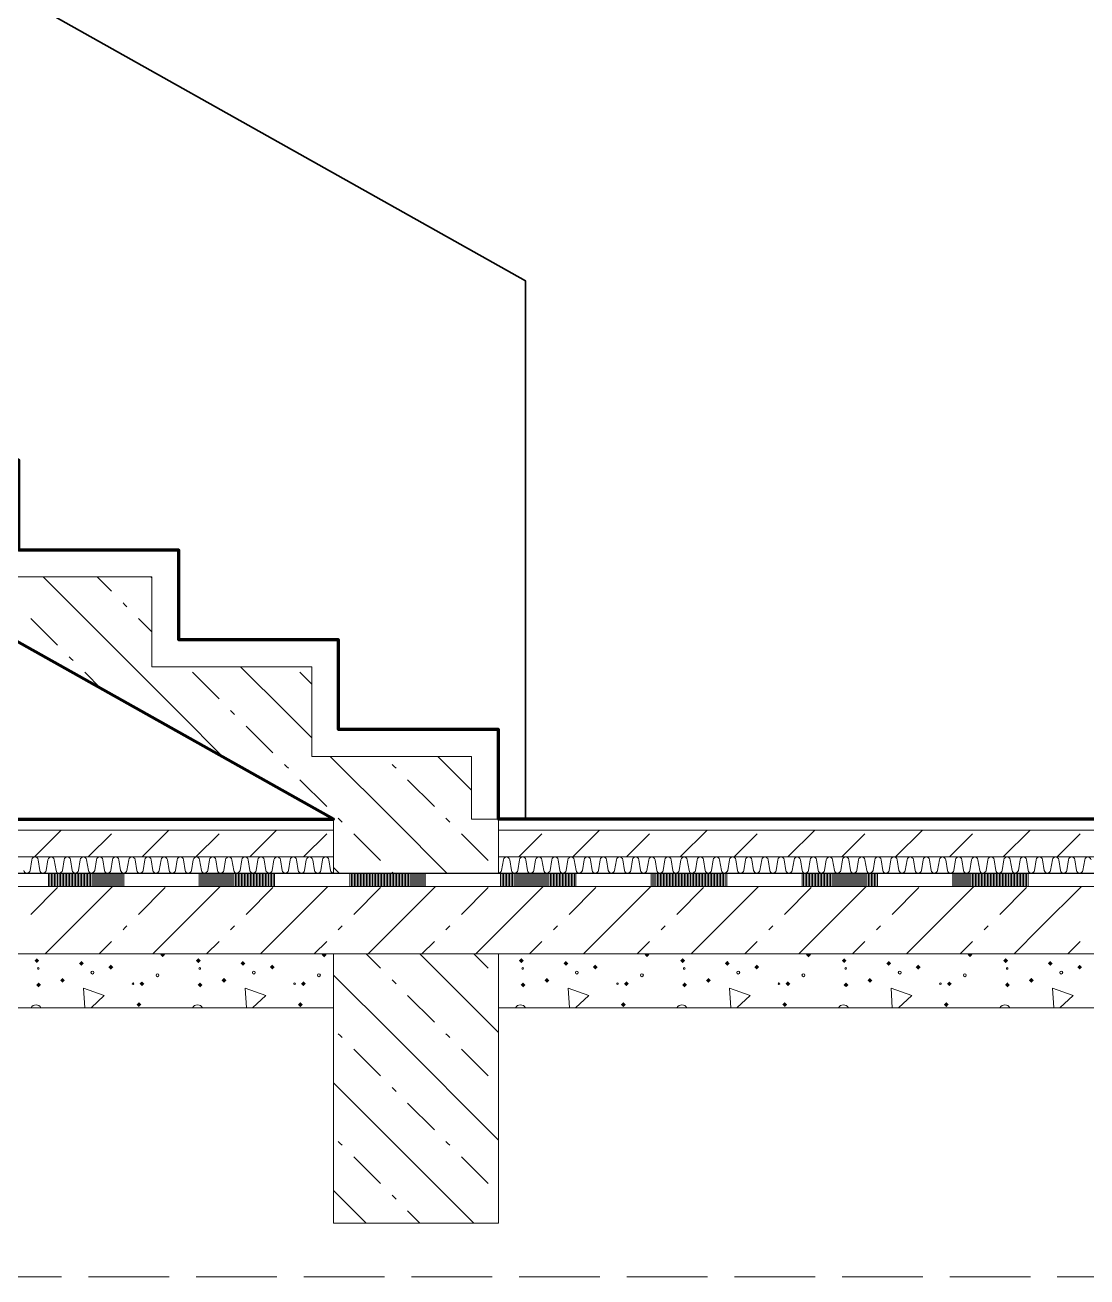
# Model space of a CAD drawing. Header units: millimetres. Extents: x 9557 to 76822, y 14597 to 67378.
# Drawn here: x 55004 to 56977, y 54490 to 56815 of the extents above; entities that cross this region are included whole.
import ezdxf

# ---------------------------------------------------------------- set-up
doc = ezdxf.new("R2010")
doc.units = ezdxf.units.MM
doc.layers.add('PDF_Geometry', color=7, linetype='Continuous')
doc.layers.add('PDF_Solid Fills', color=7, linetype='Continuous')

msp = doc.modelspace()

# ---------------------------------------------------------------- hatches: boundary and pattern name
at = {"layer": 'PDF_Solid Fills', "transparency": 33554559}
for points in [[(55255.2, 55088), (55257, 55089.8), (55262.3, 55089.8), (55264.2, 55088), (55259.7, 55083.5)], [(55555.2, 55088), (55557, 55089.8), (55562.3, 55089.8), (55564.2, 55088), (55559.7, 55083.5)], [(56155.2, 55088), (56157, 55089.8), (56162.3, 55089.8), (56164.2, 55088), (56159.7, 55083.5)], [(56455.2, 55088), (56457, 55089.8), (56462.3, 55089.8), (56464.2, 55088), (56459.7, 55083.5)], [(56755.2, 55088), (56757, 55089.8), (56762.3, 55089.8), (56764.2, 55088), (56759.7, 55083.5)]]:
    msp.add_hatch(color=256, dxfattribs=at).paths.add_polyline_path(points)

# ---------------------------------------------------------------- linework, layer by layer
at = {"layer": 'PDF_Geometry', "lineweight": 70}
msp.add_lwpolyline([(53260.5, 59639.8), (55883.6, 58167.8), (55883.6, 57989.8), (59807.6, 57989.8), (59807.6, 55339.8), (55883.6, 55339.8), (55883.6, 55506.5), (55586.6, 55506.5), (55586.6, 55673.1), (55289.6, 55673.1), (55289.6, 55839.8), (54992.6, 55839.8), (54992.6, 56006.5), (54695.6, 56006.5), (54695.6, 56173.1), (54398.6, 56173.1), (54398.6, 56339.8), (54101.6, 56339.8), (54101.6, 56506.5), (53804.6, 56506.5), (53804.6, 56673.1), (53507.6, 56673.1), (53507.6, 56839.8), (52457.6, 56839.8)], dxfattribs=at)
at = {"layer": 'PDF_Geometry', "lineweight": 18}
for points in [[(60227.6, 55214.8), (52037.6, 55214.8), (52037.6, 57939.8, -0.368896), (52054.5, 57959.6), (52120.7, 57970, 0.854062), (52120.7, 58009.6), (52054.5, 58020, -0.368936), (52037.6, 58039.8, -0.368904), (52054.5, 58059.6), (52120.7, 58070, 0.854086), (52120.7, 58109.6), (52054.5, 58120)], [(54942.6, 55789.8), (55239.6, 55789.8), (55239.6, 55623.1), (55536.6, 55623.1), (55536.6, 55456.5), (55833.6, 55456.5), (55833.6, 55339.8), (55883.6, 55339.8), (55883.6, 55239.8, 0.368938), (55889.5, 55244.9), (55892.7, 55264.7, -0.854072), (55904.5, 55264.7), (55907.7, 55244.8, 0.368921), (55913.6, 55239.8, 0.368907), (55919.5, 55244.9), (55922.7, 55264.7, -0.854066), (55934.5, 55264.7), (55937.7, 55244.8, 0.36894), (55943.6, 55239.3), (55943.6, 55214.8)], [(55577.1, 55339.8), (55577.1, 55239.8, -0.344938), (55571.6, 55244.9), (55568.5, 55264.7, 0.854093), (55556.6, 55264.7), (55553.5, 55244.8, -0.368974), (55547.6, 55239.8, -0.368906), (55541.6, 55244.9), (55538.5, 55264.7, 0.854072), (55526.6, 55264.7), (55523.5, 55244.9)], [(59807.6, 55239.8), (52457.6, 55239.8, 0.368974), (52463.5, 55244.9), (52466.7, 55264.7, -0.854072), (52478.5, 55264.7), (52481.7, 55244.8, 0.368974), (52487.6, 55239.8, 0.368906), (52493.5, 55244.9), (52496.7, 55264.7, -0.854067), (52508.5, 55264.7), (52511.7, 55244.8, 0.36894), (52517.6, 55239.8, 0.36894), (52523.5, 55244.9), (52526.7, 55264.7, -0.854071), (52538.5, 55264.7), (52541.7, 55244.8, 0.368906), (52547.2, 55239.3), (52547.2, 55214.8)], [(55001.7, 55244.8, 0.36894), (55007.6, 55239.8, 0.368974), (55013.5, 55244.9), (55016.7, 55264.7, -0.854072), (55028.5, 55264.7), (55031.7, 55244.8, 0.368974), (55037.6, 55239.8, 0.368906), (55043.5, 55244.9), (55046.7, 55264.7, -0.854067), (55058.5, 55264.7), (55061.7, 55244.8, 0.36894), (55067.2, 55239.3), (55067.2, 55214.8)], [(55098, 55214.8), (55097.6, 55239.8, -0.368906), (55091.6, 55244.9), (55088.5, 55264.7, 0.854071), (55076.6, 55264.7), (55073.5, 55244.9, -0.36894), (55067.6, 55239.8)], [(55097.6, 55239.8, 0.368974), (55103.5, 55244.9), (55106.7, 55264.7, -0.854092), (55118.5, 55264.7), (55121.7, 55244.8, 0.368974), (55127.6, 55239.8, 0.36894), (55133.5, 55244.9), (55136.7, 55264.7, -0.854034), (55148.5, 55264.7), (55151.7, 55244.8, 0.36894), (55157.6, 55239.8, 0.368973), (55163.5, 55244.9), (55166.7, 55264.7, -0.854071), (55178.5, 55264.7), (55181.7, 55244.8, 0.368974), (55187.6, 55239.8, 0.368906), (55193.5, 55244.9), (55196.7, 55264.7, -0.854067), (55208.5, 55264.7), (55211.7, 55244.8, 0.36894), (55217.6, 55239.8, 0.36894), (55223.5, 55244.9), (55226.7, 55264.7, -0.854072), (55238.5, 55264.7), (55241.7, 55244.8, 0.368906), (55247.6, 55239.8, 0.368973), (55253.5, 55244.9), (55256.7, 55264.7, -0.854092), (55268.5, 55264.7), (55271.7, 55244.8, 0.368974), (55277.6, 55239.8, 0.368938), (55283.5, 55244.9), (55286.7, 55264.7, -0.854036), (55298.5, 55264.7), (55301.7, 55244.8, 0.36894), (55307.6, 55239.8, 0.368973), (55313.5, 55244.9), (55316.7, 55264.7, -0.854072), (55328.5, 55264.7), (55331.7, 55244.8, 0.368973), (55337.6, 55239.8, 0.368907), (55343.5, 55244.9), (55346.7, 55264.7, -0.854066), (55358.5, 55264.7), (55361.7, 55244.8, 0.368938), (55367.6, 55239.8, 0.368938), (55373.5, 55244.9), (55376.7, 55264.7, -0.854072), (55388.5, 55264.7), (55391.7, 55244.8, 0.368907), (55397.6, 55239.3), (55397.6, 55214.8)], [(55523.5, 55244.8, -0.36894), (55517.6, 55239.8, -0.36894), (55511.6, 55244.9), (55508.5, 55264.7, 0.854066), (55496.6, 55264.7), (55493.5, 55244.9, -0.368906), (55487.6, 55239.8, -0.368973), (55481.6, 55244.9), (55478.5, 55264.7, 0.854072), (55466.6, 55264.7), (55463.5, 55244.9, -0.368974), (55457.6, 55239.8, -0.368938), (55451.6, 55244.9), (55448.5, 55264.7, 0.854035), (55436.6, 55264.7), (55433.5, 55244.9, -0.36894), (55427.6, 55239.8, -0.368973), (55421.6, 55244.9), (55418.5, 55264.7, 0.854093), (55406.6, 55264.7), (55403.5, 55244.9, -0.368973), (55397.6, 55239.8)], [(55943.6, 55239.8, 0.36894), (55949.5, 55244.9), (55952.7, 55264.7, -0.854072), (55964.5, 55264.7), (55967.7, 55244.8, 0.368905), (55973.6, 55239.8, 0.368973), (55979.5, 55244.9), (55982.7, 55264.7, -0.854072), (55994.5, 55264.7), (55997.7, 55244.8, 0.368973), (56003.6, 55239.8, 0.368907), (56009.5, 55244.9), (56012.7, 55264.7, -0.854066), (56024.5, 55264.7), (56027.7, 55244.8, 0.36894), (56033.6, 55239.8, 0.36894), (56039.5, 55244.9), (56042.7, 55264.7, -0.854072), (56054.5, 55264.7), (56057.7, 55244.8, 0.368919), (56063.6, 55239.8, 0.368906), (56069.5, 55244.9), (56072.7, 55264.7, -0.854066), (56084.5, 55264.7), (56087.7, 55244.8, 0.36894), (56093.6, 55239.8, 0.36894), (56099.5, 55244.9), (56102.7, 55264.7, -0.854072), (56114.5, 55264.7), (56117.7, 55244.8, 0.368906), (56123.6, 55239.8, 0.368974), (56129.5, 55244.9), (56132.7, 55264.7, -0.854072), (56144.5, 55264.7), (56147.7, 55244.8, 0.368974), (56153.6, 55239.8, 0.368993), (56159.5, 55244.9), (56162.7, 55264.7, -0.854086), (56174.5, 55264.7), (56177.7, 55244.8, 0.368955), (56183.6, 55239.8, 0.368926), (56189.5, 55244.9), (56192.7, 55264.7, -0.854046), (56204.5, 55264.7), (56207.7, 55244.8, 0.368926), (56213.6, 55239.8, 0.368955), (56219.5, 55244.9), (56222.7, 55264.7, -0.854056), (56234.5, 55264.7), (56237.7, 55244.8, 0.368886), (56243.2, 55239.3), (56243.2, 55214.8)], [(56274, 55214.8), (56273.6, 55239.8, -0.368955), (56267.6, 55244.9), (56264.5, 55264.7, 0.854088), (56252.6, 55264.7), (56249.5, 55244.9, -0.368993), (56243.6, 55239.8)], [(56273.6, 55239.8, 0.368926), (56279.5, 55244.9), (56282.7, 55264.7, -0.854088), (56294.5, 55264.7), (56297.7, 55244.8, 0.368926), (56303.6, 55239.8, 0.368955), (56309.5, 55244.9), (56312.7, 55264.7, -0.854056), (56324.5, 55264.7), (56327.7, 55244.8, 0.368993), (56333.6, 55239.8, 0.368887), (56339.5, 55244.9), (56342.7, 55264.7, -0.854088), (56354.5, 55264.7), (56357.7, 55244.8, 0.368955), (56363.6, 55239.8, 0.368926), (56369.5, 55244.9), (56372.7, 55264.7, -0.854088), (56384.5, 55264.7), (56387.7, 55244.8, 0.368926), (56393.6, 55239.8, 0.368955), (56399.5, 55244.9), (56402.7, 55264.7, -0.854095), (56414.5, 55264.7), (56417.7, 55244.8, 0.368993), (56423.6, 55239.8, 0.368954), (56429.5, 55244.9), (56432.7, 55264.7, -0.853983), (56444.5, 55264.7), (56447.7, 55244.8, 0.368954), (56453.2, 55239.3), (56453.2, 55214.8)], [(56484, 55214.8), (56483.6, 55239.8, -0.368954), (56477.6, 55244.9), (56474.5, 55264.7, 0.854088), (56462.6, 55264.7), (56459.5, 55244.9, -0.368993), (56453.6, 55239.8)], [(56483.6, 55239.8, 0.368925), (56489.5, 55244.9), (56492.7, 55264.7, -0.854046), (56504.5, 55264.7), (56507.7, 55244.8, 0.368926), (56513.6, 55239.8, 0.368954), (56519.5, 55244.9), (56522.7, 55264.7, -0.854057), (56534.5, 55264.7), (56537.7, 55244.8, 0.368887), (56543.6, 55239.8, 0.368993), (56549.5, 55244.9), (56552.7, 55264.7, -0.854087), (56564.5, 55264.7), (56567.7, 55244.8, 0.368954), (56573.6, 55239.3), (56573.6, 55214.8)], [(56573.6, 55239.8, 0.368925), (56579.5, 55244.9), (56582.7, 55264.7, -0.854087), (56594.5, 55264.7), (56597.7, 55244.8, 0.368926), (56603.6, 55239.8, 0.368954), (56609.5, 55244.9), (56612.7, 55264.7, -0.854057), (56624.5, 55264.7), (56627.7, 55244.8, 0.368993), (56633.6, 55239.8, 0.368887), (56639.5, 55244.9), (56642.7, 55264.7, -0.854087), (56654.5, 55264.7), (56657.7, 55244.8, 0.368954), (56663.6, 55239.8, 0.368924), (56669.5, 55244.9), (56672.7, 55264.7, -0.854086), (56684.5, 55264.7), (56687.7, 55244.8, 0.368926), (56693.6, 55239.8, 0.368954), (56699.5, 55244.9), (56702.7, 55264.7, -0.854098), (56714.5, 55264.7), (56717.7, 55244.8, 0.368993), (56723.6, 55239.8, 0.368955), (56729.5, 55244.9), (56732.7, 55264.7, -0.853982), (56744.5, 55264.7), (56747.7, 55244.8, 0.368952), (56753.6, 55239.8, 0.368991), (56759.5, 55244.9), (56762.7, 55264.7, -0.854086), (56774.5, 55264.7), (56777.7, 55244.8, 0.368955), (56783.6, 55239.3), (56783.6, 55214.8)], [(56783.6, 55239.8, 0.368926), (56789.5, 55244.9), (56792.7, 55264.7, -0.854046), (56804.5, 55264.7), (56807.7, 55244.8, 0.368926), (56813.6, 55239.8, 0.368955), (56819.5, 55244.9), (56822.7, 55264.7, -0.854056), (56834.5, 55264.7), (56837.7, 55244.8, 0.368885), (56843.6, 55239.8, 0.368993), (56849.5, 55244.9), (56852.7, 55264.7, -0.854086), (56864.5, 55264.7), (56867.7, 55244.8, 0.368955), (56873.6, 55239.8, 0.368926), (56879.5, 55244.9), (56882.7, 55264.7, -0.854088), (56894.5, 55264.7), (56897.7, 55244.8, 0.368926), (56903.6, 55239.8, 0.368955), (56909.5, 55244.9), (56912.7, 55264.7, -0.854056), (56924.5, 55264.7), (56927.7, 55244.8, 0.368992), (56933.6, 55239.8, 0.368887), (56939.5, 55244.9), (56942.7, 55264.7, -0.854086), (56954.5, 55264.7), (56957.7, 55244.8, 0.368955), (56963.6, 55239.8, 0.368926), (56969.5, 55244.9), (56972.7, 55264.7, -0.854088), (56984.5, 55264.7)]]:
    msp.add_lwpolyline(points, format="xyb", dxfattribs=at)
at = {"layer": 'PDF_Geometry', "lineweight": 35}
msp.add_lwpolyline([(55933.6, 55339.8), (55933.6, 56339.8), (53457.6, 57729.2)], dxfattribs=at)
at = {"layer": 'PDF_Geometry', "lineweight": 70}
msp.add_lwpolyline([(52457.6, 55339.8), (55577.1, 55339.8), (53260.5, 56639.8), (52457.6, 56639.8)], close=True, dxfattribs=at)
at = {"layer": 'PDF_Geometry', "lineweight": 18}
for points in [[(55373.7, 55453.9), (55289.7, 55538), (55089.7, 55738), (55037.8, 55789.8)], [(55164.5, 55763.2), (55137.8, 55789.8)], [(55239.6, 55788), (55237.8, 55789.8)], [(55193.3, 55734.4), (55189.7, 55738), (55186.1, 55741.6)], [(55064.5, 55663.2), (55014.9, 55712.8)], [(55239.6, 55688), (55214.9, 55712.8)], [(55093.3, 55634.4), (55089.7, 55638), (55086.1, 55641.6)], [(55536.6, 55491), (55489.7, 55538), (55404.5, 55623.1)], [(55145.8, 55581.8), (55114.9, 55612.8)], [(55364.5, 55563.2), (55314.9, 55612.8)], [(55536.6, 55591), (55514.9, 55612.8)], [(55393.3, 55534.4), (55389.7, 55538), (55386.1, 55541.6)], [(55464.5, 55463.2), (55414.9, 55512.8)], [(55787.8, 55239.8), (55689.7, 55338), (55571.2, 55456.5)], [(55833.6, 55394), (55771.2, 55456.5)], [(55493.3, 55434.4), (55489.7, 55438), (55486.1, 55441.6)], [(55693.3, 55434.4), (55689.7, 55438), (55686.1, 55441.6)], [(55564.5, 55363.2), (55514.9, 55412.8)], [(55764.5, 55363.2), (55714.9, 55412.8)], [(55593.3, 55334.4), (55589.7, 55338), (55586.1, 55341.6)], [(55793.3, 55334.4), (55789.7, 55338), (55786.1, 55341.6)], [(52457.6, 55319.8), (55577.1, 55319.8)], [(55021.5, 55269.8), (55071.5, 55319.8)], [(55121.5, 55269.8), (55164.5, 55312.8)], [(55221.5, 55269.8), (55271.5, 55319.8)], [(55321.5, 55269.8), (55364.5, 55312.8)], [(55421.5, 55269.8), (55471.5, 55319.8)], [(55521.5, 55269.8), (55564.5, 55312.8)], [(55664.5, 55263.2), (55614.9, 55312.8)], [(55864.5, 55263.2), (55814.9, 55312.8)], [(55883.6, 55319.8), (59807.6, 55319.8)], [(55921.5, 55269.8), (55964.5, 55312.8)], [(56021.5, 55269.8), (56071.5, 55319.8)], [(56121.5, 55269.8), (56164.5, 55312.8)], [(56221.5, 55269.8), (56271.5, 55319.8)], [(56321.5, 55269.8), (56364.5, 55312.8)], [(56421.5, 55269.8), (56471.5, 55319.8)], [(56521.5, 55269.8), (56564.5, 55312.8)], [(56621.5, 55269.8), (56671.5, 55319.8)], [(56721.5, 55269.8), (56764.5, 55312.8)], [(56821.5, 55269.8), (56871.5, 55319.8)], [(56921.5, 55269.8), (56964.5, 55312.8)], [(52457.6, 55269.8), (55577.1, 55269.8)], [(55883.6, 55269.8), (59807.6, 55269.8)], [(55587.8, 55239.8), (55577.1, 55250.5)], [(54767.6, 55214.8), (54767.6, 55239.3), (54907.6, 55239.3), (54767.6, 55239.3), (54907.6, 55239.3), (54767.6, 55239.3), (54907.6, 55239.3), (54907.6, 55214.8), (55047.6, 55214.8), (55187.6, 55214.8)], [(54907.6, 55239.3), (55047.6, 55239.3), (55187.6, 55239.3), (55327.6, 55239.3), (55467.6, 55239.3), (55607.6, 55239.3), (55747.6, 55239.3), (55887.6, 55239.3), (56027.6, 55239.3), (56167.6, 55239.3), (56307.6, 55239.3), (56447.6, 55239.3), (56587.6, 55239.3), (56727.6, 55239.3), (56867.6, 55239.3), (57007.6, 55239.3)], [(57007.6, 55239.3), (56867.6, 55239.3), (56727.6, 55239.3), (56587.6, 55239.3), (56447.6, 55239.3), (56307.6, 55239.3), (56167.6, 55239.3), (56027.6, 55239.3), (55887.6, 55239.3), (55747.6, 55239.3), (55607.6, 55239.3), (55467.6, 55239.3), (55327.6, 55239.3), (55187.6, 55239.3), (55047.6, 55239.3), (54907.6, 55239.3)], [(55047.6, 55214.8), (55047.6, 55239.3), (55187.6, 55239.3), (55047.6, 55239.3), (55187.6, 55239.3), (55047.6, 55239.3), (55187.6, 55239.3), (55187.6, 55214.8), (55327.6, 55214.8), (55467.6, 55214.8)], [(55050.4, 55239.3), (55050.4, 55214.8)], [(55053.2, 55239.3), (55053.2, 55214.8)], [(55056, 55239.3), (55056, 55214.8)], [(55058.8, 55239.3), (55058.8, 55214.8)], [(55061.6, 55239.3), (55061.6, 55214.8)], [(55064.4, 55239.3), (55064.4, 55214.8)], [(55070, 55239.3), (55070, 55214.8)], [(55072.8, 55239.3), (55072.8, 55214.8)], [(55075.6, 55239.3), (55075.6, 55214.8)], [(55078.4, 55239.3), (55078.4, 55214.8)], [(55081.2, 55239.3), (55081.2, 55214.8)], [(55084, 55239.3), (55084, 55214.8)], [(55086.8, 55239.3), (55086.8, 55214.8)], [(55089.6, 55239.3), (55089.6, 55214.8)], [(55092.4, 55239.3), (55092.4, 55214.8)], [(55095.2, 55239.3), (55095.2, 55214.8)], [(55100.8, 55239.3), (55100.8, 55214.8)], [(55103.6, 55239.3), (55103.6, 55214.8)], [(55106.4, 55239.3), (55106.4, 55214.8)], [(55109.2, 55239.3), (55109.2, 55214.8)], [(55112, 55239.3), (55112, 55214.8)], [(55114.8, 55239.3), (55114.8, 55214.8)], [(55117.6, 55239.3), (55117.6, 55214.8)], [(55120.4, 55239.3), (55120.4, 55214.8)], [(55123.2, 55239.3), (55123.2, 55214.8)], [(55126, 55239.3), (55126, 55214.8)], [(55128.8, 55239.3), (55128.8, 55214.8)], [(55131.6, 55239.3), (55131.6, 55214.8)], [(55134.4, 55239.3), (55134.4, 55214.8)], [(55137.2, 55239.3), (55137.2, 55214.8)], [(55140, 55239.3), (55140, 55214.8)], [(55142.8, 55239.3), (55142.8, 55214.8)], [(55145.6, 55239.3), (55145.6, 55214.8)], [(55148.4, 55239.3), (55148.4, 55214.8)], [(55151.2, 55239.3), (55151.2, 55214.8)], [(55154, 55239.3), (55154, 55214.8)], [(55156.8, 55239.3), (55156.8, 55214.8)], [(55159.6, 55239.3), (55159.6, 55214.8)], [(55162.4, 55239.3), (55162.4, 55214.8)], [(55165.2, 55239.3), (55165.2, 55214.8)], [(55168, 55239.3), (55168, 55214.8)], [(55170.8, 55239.3), (55170.8, 55214.8)], [(55173.6, 55239.3), (55173.6, 55214.8)], [(55176.4, 55239.3), (55176.4, 55214.8)], [(55179.2, 55239.3), (55179.2, 55214.8)], [(55182, 55239.3), (55182, 55214.8)], [(55184.8, 55239.3), (55184.8, 55214.8)], [(55327.6, 55214.8), (55327.6, 55239.3), (55467.6, 55239.3), (55327.6, 55239.3), (55467.6, 55239.3), (55327.6, 55239.3), (55467.6, 55239.3), (55467.6, 55214.8), (55607.6, 55214.8), (55747.6, 55214.8)], [(55330.4, 55239.3), (55330.4, 55214.8)], [(55333.2, 55239.3), (55333.2, 55214.8)], [(55336, 55239.3), (55336, 55214.8)], [(55338.8, 55239.3), (55338.8, 55214.8)], [(55341.6, 55239.3), (55341.6, 55214.8)], [(55344.4, 55239.3), (55344.4, 55214.8)], [(55347.2, 55239.3), (55347.2, 55214.8)], [(55350, 55239.3), (55350, 55214.8)], [(55352.8, 55239.3), (55352.8, 55214.8)], [(55355.6, 55239.3), (55355.6, 55214.8)], [(55358.4, 55239.3), (55358.4, 55214.8)], [(55361.2, 55239.3), (55361.2, 55214.8)], [(55364, 55239.3), (55364, 55214.8)], [(55366.8, 55239.3), (55366.8, 55214.8)], [(55369.6, 55239.3), (55369.6, 55214.8)], [(55372.4, 55239.3), (55372.4, 55214.8)], [(55375.2, 55239.3), (55375.2, 55214.8)], [(55378, 55239.3), (55378, 55214.8)], [(55380.8, 55239.3), (55380.8, 55214.8)], [(55383.6, 55239.3), (55383.6, 55214.8)], [(55386.4, 55239.3), (55386.4, 55214.8)], [(55389.2, 55239.3), (55389.2, 55214.8)], [(55392, 55239.3), (55392, 55214.8)], [(55394.8, 55239.3), (55394.8, 55214.8)], [(55400.4, 55239.3), (55400.4, 55214.8)], [(55403.2, 55239.3), (55403.2, 55214.8)], [(55406, 55239.3), (55406, 55214.8)], [(55408.8, 55239.3), (55408.8, 55214.8)], [(55411.6, 55239.3), (55411.6, 55214.8)], [(55414.4, 55239.3), (55414.4, 55214.8)], [(55417.2, 55239.3), (55417.2, 55214.8)], [(55420, 55239.3), (55420, 55214.8)], [(55422.8, 55239.3), (55422.8, 55214.8)], [(55425.6, 55239.3), (55425.6, 55214.8)], [(55428.4, 55239.3), (55428.4, 55214.8)], [(55431.2, 55239.3), (55431.2, 55214.8)], [(55434, 55239.3), (55434, 55214.8)], [(55436.8, 55239.3), (55436.8, 55214.8)], [(55439.6, 55239.3), (55439.6, 55214.8)], [(55442.4, 55239.3), (55442.4, 55214.8)], [(55445.2, 55239.3), (55445.2, 55214.8)], [(55448, 55239.3), (55448, 55214.8)], [(55450.8, 55239.3), (55450.8, 55214.8)], [(55453.6, 55239.3), (55453.6, 55214.8)], [(55456.4, 55239.3), (55456.4, 55214.8)], [(55459.2, 55239.3), (55459.2, 55214.8)], [(55462, 55239.3), (55462, 55214.8)], [(55464.8, 55239.3), (55464.8, 55214.8)], [(55607.6, 55214.8), (55607.6, 55239.3), (55747.6, 55239.3), (55607.6, 55239.3), (55747.6, 55239.3), (55607.6, 55239.3), (55747.6, 55239.3), (55747.6, 55214.8), (55887.6, 55214.8), (56027.6, 55214.8)], [(55610.4, 55239.3), (55610.4, 55214.8)], [(55613.2, 55239.3), (55613.2, 55214.8)], [(55616, 55239.3), (55616, 55214.8)], [(55618.8, 55239.3), (55618.8, 55214.8)], [(55621.6, 55239.3), (55621.6, 55214.8)], [(55624.4, 55239.3), (55624.4, 55214.8)], [(55627.2, 55239.3), (55627.2, 55214.8)], [(55630, 55239.3), (55630, 55214.8)], [(55632.8, 55239.3), (55632.8, 55214.8)], [(55635.6, 55239.3), (55635.6, 55214.8)], [(55638.4, 55239.3), (55638.4, 55214.8)], [(55641.2, 55239.3), (55641.2, 55214.8)], [(55644, 55239.3), (55644, 55214.8)], [(55646.8, 55239.3), (55646.8, 55214.8)], [(55649.6, 55239.3), (55649.6, 55214.8)], [(55652.4, 55239.3), (55652.4, 55214.8)], [(55655.2, 55239.3), (55655.2, 55214.8)], [(55658, 55239.3), (55658, 55214.8)], [(55660.8, 55239.3), (55660.8, 55214.8)], [(55663.6, 55239.3), (55663.6, 55214.8)], [(55666.4, 55239.3), (55666.4, 55214.8)], [(55669.2, 55239.3), (55669.2, 55214.8)], [(55672, 55239.3), (55672, 55214.8)], [(55674.8, 55239.3), (55674.8, 55214.8)], [(55677.6, 55239.3), (55677.6, 55214.8)], [(55680.4, 55239.3), (55680.4, 55214.8)], [(55683.2, 55239.3), (55683.2, 55214.8)], [(55686, 55239.3), (55686, 55214.8)], [(55687.8, 55239.8), (55686.1, 55241.6)], [(55688.8, 55239.3), (55688.8, 55214.8)], [(55691.6, 55239.3), (55691.6, 55214.8)], [(55694.4, 55239.3), (55694.4, 55214.8)], [(55697.2, 55239.3), (55697.2, 55214.8)], [(55700, 55239.3), (55700, 55214.8)], [(55702.8, 55239.3), (55702.8, 55214.8)], [(55705.6, 55239.3), (55705.6, 55214.8)], [(55708.4, 55239.3), (55708.4, 55214.8)], [(55711.2, 55239.3), (55711.2, 55214.8)], [(55714, 55239.3), (55714, 55214.8)], [(55716.8, 55239.3), (55716.8, 55214.8)], [(55719.6, 55239.3), (55719.6, 55214.8)], [(55722.4, 55239.3), (55722.4, 55214.8)], [(55725.2, 55239.3), (55725.2, 55214.8)], [(55728, 55239.3), (55728, 55214.8)], [(55730.8, 55239.3), (55730.8, 55214.8)], [(55733.6, 55239.3), (55733.6, 55214.8)], [(55736.4, 55239.3), (55736.4, 55214.8)], [(55739.2, 55239.3), (55739.2, 55214.8)], [(55742, 55239.3), (55742, 55214.8)], [(55744.8, 55239.3), (55744.8, 55214.8)], [(55887.6, 55214.8), (55887.6, 55239.3), (56027.6, 55239.3), (55887.6, 55239.3), (56027.6, 55239.3), (55887.6, 55239.3), (56027.6, 55239.3), (56027.6, 55214.8), (56167.6, 55214.8), (56307.6, 55214.8)], [(55890.4, 55239.3), (55890.4, 55214.8)], [(55893.2, 55239.3), (55893.2, 55214.8)], [(55896, 55239.3), (55896, 55214.8)], [(55898.8, 55239.3), (55898.8, 55214.8)], [(55901.6, 55239.3), (55901.6, 55214.8)], [(55904.4, 55239.3), (55904.4, 55214.8)], [(55907.2, 55239.3), (55907.2, 55214.8)], [(55910, 55239.3), (55910, 55214.8)], [(55912.8, 55239.3), (55912.8, 55214.8)], [(55915.6, 55239.3), (55915.6, 55214.8)], [(55918.4, 55239.3), (55918.4, 55214.8)], [(55921.2, 55239.3), (55921.2, 55214.8)], [(55924, 55239.3), (55924, 55214.8)], [(55926.8, 55239.3), (55926.8, 55214.8)], [(55929.6, 55239.3), (55929.6, 55214.8)], [(55932.4, 55239.3), (55932.4, 55214.8)], [(55935.2, 55239.3), (55935.2, 55214.8)], [(55938, 55239.3), (55938, 55214.8)], [(55940.8, 55239.3), (55940.8, 55214.8)], [(55946.4, 55239.3), (55946.4, 55214.8)], [(55949.2, 55239.3), (55949.2, 55214.8)], [(55952, 55239.3), (55952, 55214.8)], [(55954.8, 55239.3), (55954.8, 55214.8)], [(55957.6, 55239.3), (55957.6, 55214.8)], [(55960.4, 55239.3), (55960.4, 55214.8)], [(55963.2, 55239.3), (55963.2, 55214.8)], [(55966, 55239.3), (55966, 55214.8)], [(55968.8, 55239.3), (55968.8, 55214.8)], [(55971.6, 55239.3), (55971.6, 55214.8)], [(55974.4, 55239.3), (55974.4, 55214.8)], [(55977.2, 55239.3), (55977.2, 55214.8)], [(55980, 55239.3), (55980, 55214.8)], [(55982.8, 55239.3), (55982.8, 55214.8)], [(55985.6, 55239.3), (55985.6, 55214.8)], [(55988.4, 55239.3), (55988.4, 55214.8)], [(55991.2, 55239.3), (55991.2, 55214.8)], [(55994, 55239.3), (55994, 55214.8)], [(55996.8, 55239.3), (55996.8, 55214.8)], [(55999.6, 55239.3), (55999.6, 55214.8)], [(56002.4, 55239.3), (56002.4, 55214.8)], [(56005.2, 55239.3), (56005.2, 55214.8)], [(56008, 55239.3), (56008, 55214.8)], [(56010.8, 55239.3), (56010.8, 55214.8)], [(56013.6, 55239.3), (56013.6, 55214.8)], [(56016.4, 55239.3), (56016.4, 55214.8)], [(56019.2, 55239.3), (56019.2, 55214.8)], [(56022, 55239.3), (56022, 55214.8)], [(56024.8, 55239.3), (56024.8, 55214.8)], [(56167.6, 55214.8), (56167.6, 55239.3), (56307.6, 55239.3), (56167.6, 55239.3), (56307.6, 55239.3), (56167.6, 55239.3), (56307.6, 55239.3), (56307.6, 55214.8), (56447.6, 55214.8), (56587.6, 55214.8)], [(56170.4, 55239.3), (56170.4, 55214.8)], [(56173.2, 55239.3), (56173.2, 55214.8)], [(56176, 55239.3), (56176, 55214.8)], [(56178.8, 55239.3), (56178.8, 55214.8)], [(56181.6, 55239.3), (56181.6, 55214.8)], [(56184.4, 55239.3), (56184.4, 55214.8)], [(56187.2, 55239.3), (56187.2, 55214.8)], [(56190, 55239.3), (56190, 55214.8)], [(56192.8, 55239.3), (56192.8, 55214.8)], [(56195.6, 55239.3), (56195.6, 55214.8)], [(56198.4, 55239.3), (56198.4, 55214.8)], [(56201.2, 55239.3), (56201.2, 55214.8)], [(56204, 55239.3), (56204, 55214.8)], [(56206.8, 55239.3), (56206.8, 55214.8)], [(56209.6, 55239.3), (56209.6, 55214.8)], [(56212.4, 55239.3), (56212.4, 55214.8)], [(56215.2, 55239.3), (56215.2, 55214.8)], [(56218, 55239.3), (56218, 55214.8)], [(56220.8, 55239.3), (56220.8, 55214.8)], [(56223.6, 55239.3), (56223.6, 55214.8)], [(56226.4, 55239.3), (56226.4, 55214.8)], [(56229.2, 55239.3), (56229.2, 55214.8)], [(56232, 55239.3), (56232, 55214.8)], [(56234.8, 55239.3), (56234.8, 55214.8)], [(56237.6, 55239.3), (56237.6, 55214.8)], [(56240.4, 55239.3), (56240.4, 55214.8)], [(56246, 55239.3), (56246, 55214.8)], [(56248.8, 55239.3), (56248.8, 55214.8)], [(56251.6, 55239.3), (56251.6, 55214.8)], [(56254.4, 55239.3), (56254.4, 55214.8)], [(56257.2, 55239.3), (56257.2, 55214.8)], [(56260, 55239.3), (56260, 55214.8)], [(56262.8, 55239.3), (56262.8, 55214.8)], [(56265.6, 55239.3), (56265.6, 55214.8)], [(56268.4, 55239.3), (56268.4, 55214.8)], [(56271.2, 55239.3), (56271.2, 55214.8)], [(56276.8, 55239.3), (56276.8, 55214.8)], [(56279.6, 55239.3), (56279.6, 55214.8)], [(56282.4, 55239.3), (56282.4, 55214.8)], [(56285.2, 55239.3), (56285.2, 55214.8)], [(56288, 55239.3), (56288, 55214.8)], [(56290.8, 55239.3), (56290.8, 55214.8)], [(56293.6, 55239.3), (56293.6, 55214.8)], [(56296.4, 55239.3), (56296.4, 55214.8)], [(56299.2, 55239.3), (56299.2, 55214.8)], [(56302, 55239.3), (56302, 55214.8)], [(56304.8, 55239.3), (56304.8, 55214.8)], [(56447.6, 55214.8), (56447.6, 55239.3), (56587.6, 55239.3), (56447.6, 55239.3), (56587.6, 55239.3), (56447.6, 55239.3), (56587.6, 55239.3), (56587.6, 55214.8), (56727.6, 55214.8), (56867.6, 55214.8)], [(56450.4, 55239.3), (56450.4, 55214.8)], [(56456, 55239.3), (56456, 55214.8)], [(56458.8, 55239.3), (56458.8, 55214.8)], [(56461.6, 55239.3), (56461.6, 55214.8)], [(56464.4, 55239.3), (56464.4, 55214.8)], [(56467.2, 55239.3), (56467.2, 55214.8)], [(56470, 55239.3), (56470, 55214.8)], [(56472.8, 55239.3), (56472.8, 55214.8)], [(56475.6, 55239.3), (56475.6, 55214.8)], [(56478.4, 55239.3), (56478.4, 55214.8)], [(56481.2, 55239.3), (56481.2, 55214.8)], [(56486.8, 55239.3), (56486.8, 55214.8)], [(56489.6, 55239.3), (56489.6, 55214.8)], [(56492.4, 55239.3), (56492.4, 55214.8)], [(56495.2, 55239.3), (56495.2, 55214.8)], [(56498, 55239.3), (56498, 55214.8)], [(56500.8, 55239.3), (56500.8, 55214.8)], [(56503.6, 55239.3), (56503.6, 55214.8)], [(56506.4, 55239.3), (56506.4, 55214.8)], [(56509.2, 55239.3), (56509.2, 55214.8)], [(56512, 55239.3), (56512, 55214.8)], [(56514.8, 55239.3), (56514.8, 55214.8)], [(56517.6, 55239.3), (56517.6, 55214.8)], [(56520.4, 55239.3), (56520.4, 55214.8)], [(56523.2, 55239.3), (56523.2, 55214.8)], [(56526, 55239.3), (56526, 55214.8)], [(56528.8, 55239.3), (56528.8, 55214.8)], [(56531.6, 55239.3), (56531.6, 55214.8)], [(56534.4, 55239.3), (56534.4, 55214.8)], [(56537.2, 55239.3), (56537.2, 55214.8)], [(56540, 55239.3), (56540, 55214.8)], [(56542.8, 55239.3), (56542.8, 55214.8)], [(56545.6, 55239.3), (56545.6, 55214.8)], [(56548.4, 55239.3), (56548.4, 55214.8)], [(56551.2, 55239.3), (56551.2, 55214.8)], [(56554, 55239.3), (56554, 55214.8)], [(56556.8, 55239.3), (56556.8, 55214.8)], [(56559.6, 55239.3), (56559.6, 55214.8)], [(56562.4, 55239.3), (56562.4, 55214.8)], [(56565.2, 55239.3), (56565.2, 55214.8)], [(56568, 55239.3), (56568, 55214.8)], [(56570.8, 55239.3), (56570.8, 55214.8)], [(56576.4, 55239.3), (56576.4, 55214.8)], [(56579.2, 55239.3), (56579.2, 55214.8)], [(56582, 55239.3), (56582, 55214.8)], [(56584.8, 55239.3), (56584.8, 55214.8)], [(56727.6, 55214.8), (56727.6, 55239.3), (56867.6, 55239.3), (56727.6, 55239.3), (56867.6, 55239.3), (56727.6, 55239.3), (56867.6, 55239.3), (56867.6, 55214.8), (57007.6, 55214.8), (57147.6, 55214.8)], [(56730.4, 55239.3), (56730.4, 55214.8)], [(56733.2, 55239.3), (56733.2, 55214.8)], [(56736, 55239.3), (56736, 55214.8)], [(56738.8, 55239.3), (56738.8, 55214.8)], [(56741.6, 55239.3), (56741.6, 55214.8)], [(56744.4, 55239.3), (56744.4, 55214.8)], [(56747.2, 55239.3), (56747.2, 55214.8)], [(56750, 55239.3), (56750, 55214.8)], [(56752.8, 55239.3), (56752.8, 55214.8)], [(56755.6, 55239.3), (56755.6, 55214.8)], [(56758.4, 55239.3), (56758.4, 55214.8)], [(56761.2, 55239.3), (56761.2, 55214.8)], [(56764, 55239.3), (56764, 55214.8)], [(56766.8, 55239.3), (56766.8, 55214.8)], [(56769.6, 55239.3), (56769.6, 55214.8)], [(56772.4, 55239.3), (56772.4, 55214.8)], [(56775.2, 55239.3), (56775.2, 55214.8)], [(56778, 55239.3), (56778, 55214.8)], [(56780.8, 55239.3), (56780.8, 55214.8)], [(56786.4, 55239.3), (56786.4, 55214.8)], [(56789.2, 55239.3), (56789.2, 55214.8)], [(56792, 55239.3), (56792, 55214.8)], [(56794.8, 55239.3), (56794.8, 55214.8)], [(56797.6, 55239.3), (56797.6, 55214.8)], [(56800.4, 55239.3), (56800.4, 55214.8)], [(56803.2, 55239.3), (56803.2, 55214.8)], [(56806, 55239.3), (56806, 55214.8)], [(56808.8, 55239.3), (56808.8, 55214.8)], [(56811.6, 55239.3), (56811.6, 55214.8)], [(56814.4, 55239.3), (56814.4, 55214.8)], [(56817.2, 55239.3), (56817.2, 55214.8)], [(56820, 55239.3), (56820, 55214.8)], [(56822.8, 55239.3), (56822.8, 55214.8)], [(56825.6, 55239.3), (56825.6, 55214.8)], [(56828.4, 55239.3), (56828.4, 55214.8)], [(56831.2, 55239.3), (56831.2, 55214.8)], [(56834, 55239.3), (56834, 55214.8)], [(56836.8, 55239.3), (56836.8, 55214.8)], [(56839.6, 55239.3), (56839.6, 55214.8)], [(56842.4, 55239.3), (56842.4, 55214.8)], [(56845.2, 55239.3), (56845.2, 55214.8)], [(56848, 55239.3), (56848, 55214.8)], [(56850.8, 55239.3), (56850.8, 55214.8)], [(56853.6, 55239.3), (56853.6, 55214.8)], [(56856.4, 55239.3), (56856.4, 55214.8)], [(56859.2, 55239.3), (56859.2, 55214.8)], [(56862, 55239.3), (56862, 55214.8)], [(56864.8, 55239.3), (56864.8, 55214.8)], [(51337.6, 55149.2), (51337.6, 55089.8), (61027.6, 55089.8), (61027.6, 55149.2), (60888.1, 55160.6), (60890.1, 55185), (60750.5, 55196.5), (60890.1, 55185), (60750.5, 55196.5), (60890.1, 55185), (60750.5, 55196.5), (60748.5, 55172.1)], [(55014.9, 55163.2), (55064.5, 55212.8)], [(55041.5, 55089.8), (55089.7, 55138), (55166.5, 55214.8)], [(55214.9, 55163.2), (55264.5, 55212.8)], [(55241.5, 55089.8), (55289.7, 55138), (55366.5, 55214.8)], [(55414.9, 55163.2), (55464.5, 55212.8)], [(55441.5, 55089.8), (55489.7, 55138), (55566.5, 55214.8)], [(55614.9, 55163.2), (55664.5, 55212.8)], [(55641.5, 55089.8), (55689.7, 55138), (55766.5, 55214.8)], [(55814.9, 55163.2), (55864.5, 55212.8)], [(55841.5, 55089.8), (55889.7, 55138), (55966.5, 55214.8)], [(56014.9, 55163.2), (56064.5, 55212.8)], [(56041.5, 55089.8), (56089.7, 55138), (56166.5, 55214.8)], [(56214.9, 55163.2), (56264.5, 55212.8)], [(56241.5, 55089.8), (56289.7, 55138), (56366.5, 55214.8)], [(56414.9, 55163.2), (56464.5, 55212.8)], [(56441.5, 55089.8), (56489.7, 55138), (56566.5, 55214.8)], [(56614.9, 55163.2), (56664.5, 55212.8)], [(56641.5, 55089.8), (56689.7, 55138), (56766.5, 55214.8)], [(56814.9, 55163.2), (56864.5, 55212.8)], [(56841.5, 55089.8), (56889.7, 55138), (56966.5, 55214.8)], [(55186.1, 55134.4), (55189.7, 55138), (55193.3, 55141.6)], [(55386.1, 55134.4), (55389.7, 55138), (55393.3, 55141.6)], [(55586.1, 55134.4), (55589.7, 55138), (55593.3, 55141.6)], [(55786.1, 55134.4), (55789.7, 55138), (55793.3, 55141.6)], [(55986.1, 55134.4), (55989.7, 55138), (55993.3, 55141.6)], [(56186.1, 55134.4), (56189.7, 55138), (56193.3, 55141.6)], [(56386.1, 55134.4), (56389.7, 55138), (56393.3, 55141.6)], [(56586.1, 55134.4), (56589.7, 55138), (56593.3, 55141.6)], [(56786.1, 55134.4), (56789.7, 55138), (56793.3, 55141.6)], [(55141.5, 55089.8), (55164.5, 55112.8)], [(55341.5, 55089.8), (55364.5, 55112.8)], [(55541.5, 55089.8), (55564.5, 55112.8)], [(55741.5, 55089.8), (55764.5, 55112.8)], [(55941.5, 55089.8), (55964.5, 55112.8)], [(56141.5, 55089.8), (56164.5, 55112.8)], [(56341.5, 55089.8), (56364.5, 55112.8)], [(56541.5, 55089.8), (56564.5, 55112.8)], [(56741.5, 55089.8), (56764.5, 55112.8)], [(56941.5, 55089.8), (56964.5, 55112.8)], [(55577.1, 55089.8), (55577.1, 54589.8), (55883.6, 54589.8), (55883.6, 55089.8)], [(55664.5, 55063.2), (55637.8, 55089.8)], [(55883.6, 54944), (55737.8, 55089.8)], [(55864.5, 55063.2), (55837.8, 55089.8)], [(55883.6, 54744), (55689.7, 54938), (55577.1, 55050.5)], [(55693.3, 55034.3), (55689.7, 55038), (55686.1, 55041.6)], [(55126.7, 54989.8), (55151.4, 55012.4), (55113, 55025.9), (55115.3, 54989.8)], [(55426.7, 54989.8), (55451.4, 55012.4), (55413, 55025.9), (55415.3, 54989.8)], [(55764.5, 54963.1), (55714.9, 55012.8)], [(56026.7, 54989.8), (56051.4, 55012.4), (56013, 55025.9), (56015.3, 54989.8)], [(56326.7, 54989.8), (56351.4, 55012.4), (56313, 55025.9), (56315.3, 54989.8)], [(56626.7, 54989.8), (56651.4, 55012.4), (56613, 55025.9), (56615.3, 54989.8)], [(56926.7, 54989.8), (56951.4, 55012.4), (56913, 55025.9), (56915.3, 54989.8)], [(55577.1, 54989.8), (52657.6, 54989.8)], [(55883.6, 54989.8), (59707.6, 54989.8)], [(55593.3, 54934.3), (55589.7, 54938), (55586.1, 54941.6)], [(55793.3, 54934.3), (55789.7, 54938), (55786.1, 54941.6)], [(55664.5, 54863.1), (55614.9, 54912.8)], [(55864.5, 54863.1), (55814.9, 54912.8)], [(55837.8, 54589.8), (55689.7, 54737.9), (55577.1, 54850.5)], [(55693.3, 54834.3), (55689.7, 54838), (55686.1, 54841.5)], [(55764.5, 54763.1), (55714.9, 54812.7)], [(55593.3, 54734.3), (55589.7, 54737.9), (55586.1, 54741.5)], [(55793.3, 54734.3), (55789.7, 54737.9), (55786.1, 54741.5)], [(55664.5, 54663.1), (55614.9, 54712.7)], [(55864.5, 54663.1), (55814.9, 54712.7)], [(55637.8, 54589.8), (55577.1, 54650.5)], [(55693.3, 54634.3), (55689.7, 54637.9), (55686.1, 54641.5)], [(55737.8, 54589.8), (55714.9, 54612.7)], [(54921.9, 54489.8), (55071.9, 54489.8)], [(55121.9, 54489.8), (55271.9, 54489.8)], [(55321.9, 54489.8), (55471.9, 54489.8)], [(55521.9, 54489.8), (55671.9, 54489.8)], [(55721.9, 54489.8), (55871.9, 54489.8)], [(55921.9, 54489.8), (56071.9, 54489.8)], [(56121.9, 54489.8), (56271.9, 54489.8)], [(56321.9, 54489.8), (56471.9, 54489.8)], [(56521.9, 54489.8), (56671.9, 54489.8)], [(56721.9, 54489.8), (56871.9, 54489.8)], [(56921.9, 54489.8), (57071.9, 54489.8)]]:
    msp.add_lwpolyline(points, dxfattribs=at)
for centre, radius in [((55028.7, 55062.7), 1.5), ((55129.2, 55055), 2.7), ((55328.7, 55062.7), 1.5), ((55429.2, 55055), 2.7), ((55928.7, 55062.7), 1.5), ((56029.2, 55055), 2.7), ((56228.7, 55062.7), 1.5), ((56329.2, 55055), 2.7), ((56528.7, 55062.7), 1.5), ((56629.2, 55055), 2.7), ((56828.7, 55062.7), 1.5), ((56929.2, 55055), 2.7), ((55204.8, 55034.3), 1.5), ((55250.1, 55050.1), 2.7), ((55504.8, 55034.3), 1.5), ((55550.1, 55050.1), 2.7), ((56104.8, 55034.3), 1.5), ((56150.1, 55050.1), 2.7), ((56404.8, 55034.3), 1.5), ((56450.1, 55050.1), 2.7), ((56704.8, 55034.3), 1.5), ((56750.1, 55050.1), 2.7)]:
    msp.add_circle(centre, radius, dxfattribs=at)
for centre, start, end in [((55024.5, 54984.7), 28.6572, 151.3452), ((55324.5, 54984.7), 28.6572, 151.3452), ((55924.5, 54984.7), 28.6572, 151.345), ((56224.5, 54984.7), 28.6585, 151.3445), ((56524.5, 54984.7), 28.6585, 151.3444), ((56824.5, 54984.7), 28.6585, 151.3445)]:
    msp.add_arc(centre, 10.5, start, end, dxfattribs=at)
at = {"layer": 'PDF_Solid Fills', "lineweight": 18, "transparency": 33554559}
for points in [[(55021.5, 55077.2), (55026, 55081.7), (55026, 55072.7), (55030.5, 55077.2)], [(55321.5, 55077.2), (55326, 55081.7), (55326, 55072.7), (55330.5, 55077.2)], [(55921.5, 55077.2), (55926, 55081.7), (55926, 55072.7), (55930.5, 55077.2)], [(56221.5, 55077.2), (56226, 55081.7), (56226, 55072.7), (56230.5, 55077.2)], [(56521.5, 55077.2), (56526, 55081.7), (56526, 55072.7), (56530.5, 55077.2)], [(56821.5, 55077.2), (56826, 55081.7), (56826, 55072.7), (56830.5, 55077.2)], [(55104.3, 55072.1), (55108.8, 55076.6), (55108.8, 55067.6), (55113.3, 55072.1)], [(55158.9, 55065.2), (55163.4, 55069.7), (55163.4, 55060.7), (55167.9, 55065.2)], [(55404.3, 55072.1), (55408.8, 55076.6), (55408.8, 55067.6), (55413.3, 55072.1)], [(55458.9, 55065.2), (55463.4, 55069.7), (55463.4, 55060.7), (55467.9, 55065.2)], [(56004.3, 55072.1), (56008.8, 55076.6), (56008.8, 55067.6), (56013.3, 55072.1)], [(56058.9, 55065.2), (56063.4, 55069.7), (56063.4, 55060.7), (56067.9, 55065.2)], [(56304.3, 55072.1), (56308.8, 55076.6), (56308.8, 55067.6), (56313.3, 55072.1)], [(56358.9, 55065.2), (56363.4, 55069.7), (56363.4, 55060.7), (56367.9, 55065.2)], [(56604.3, 55072.1), (56608.8, 55076.6), (56608.8, 55067.6), (56613.3, 55072.1)], [(56658.9, 55065.2), (56663.4, 55069.7), (56663.4, 55060.7), (56667.9, 55065.2)], [(56904.3, 55072.1), (56908.8, 55076.6), (56908.8, 55067.6), (56913.3, 55072.1)], [(56958.9, 55065.2), (56963.4, 55069.7), (56963.4, 55060.7), (56967.9, 55065.2)], [(55024.8, 55032.1), (55029.3, 55036.7), (55029.3, 55027.7), (55033.8, 55032.1)], [(55069.2, 55040.6), (55073.7, 55045.1), (55073.7, 55036.1), (55078.2, 55040.6)], [(55216.8, 55034.3), (55221.3, 55038.7), (55221.3, 55029.8), (55225.8, 55034.3)], [(55324.8, 55032.1), (55329.3, 55036.7), (55329.3, 55027.7), (55333.8, 55032.1)], [(55369.2, 55040.6), (55373.7, 55045.1), (55373.7, 55036.1), (55378.2, 55040.6)], [(55516.8, 55034.3), (55521.3, 55038.7), (55521.3, 55029.8), (55525.8, 55034.3)], [(55924.8, 55032.1), (55929.3, 55036.7), (55929.3, 55027.7), (55933.8, 55032.1)], [(55969.2, 55040.6), (55973.7, 55045.1), (55973.7, 55036.1), (55978.2, 55040.6)], [(56116.8, 55034.3), (56121.3, 55038.7), (56121.3, 55029.8), (56125.8, 55034.3)], [(56224.8, 55032.1), (56229.3, 55036.7), (56229.3, 55027.7), (56233.8, 55032.1)], [(56269.2, 55040.6), (56273.7, 55045.1), (56273.7, 55036.1), (56278.2, 55040.6)], [(56416.8, 55034.3), (56421.3, 55038.7), (56421.3, 55029.8), (56425.8, 55034.3)], [(56524.8, 55032.1), (56529.3, 55036.7), (56529.3, 55027.7), (56533.8, 55032.1)], [(56569.2, 55040.6), (56573.7, 55045.1), (56573.7, 55036.1), (56578.2, 55040.6)], [(56716.8, 55034.3), (56721.3, 55038.7), (56721.3, 55029.8), (56725.8, 55034.3)], [(56824.8, 55032.1), (56829.3, 55036.7), (56829.3, 55027.7), (56833.8, 55032.1)], [(56869.2, 55040.6), (56873.7, 55045.1), (56873.7, 55036.1), (56878.2, 55040.6)], [(55211.1, 54995.6), (55215.6, 55000.1), (55215.6, 54991), (55220.1, 54995.6)], [(55511.1, 54995.6), (55515.6, 55000.1), (55515.6, 54991), (55520.1, 54995.6)], [(56111.1, 54995.6), (56115.6, 55000.1), (56115.6, 54991), (56120.1, 54995.6)], [(56411.1, 54995.6), (56415.6, 55000.1), (56415.6, 54991), (56420.1, 54995.6)], [(56711.1, 54995.6), (56715.6, 55000.1), (56715.6, 54991), (56720.1, 54995.6)]]:
    msp.add_solid(points, dxfattribs=at)

doc.saveas('drawing.dxf')
